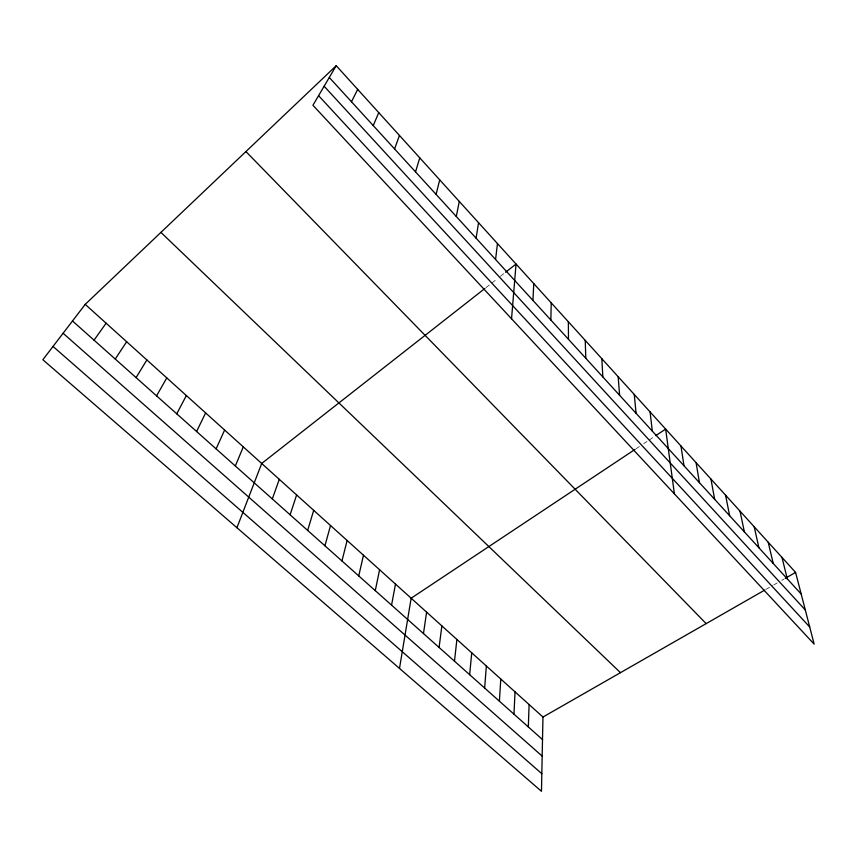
<?xml version="1.0" encoding="UTF-8"?>
<svg xmlns="http://www.w3.org/2000/svg" width="857" height="857" viewBox="0 0 857 857"><rect width="100%" height="100%" fill="white"/><g stroke="black" fill="none" stroke-linecap="round" stroke-linejoin="round"><path stroke-width="0.64" stroke-dasharray="4.29 3.21" d="M485.94 287.652L497.231 278.804M500.37 276.34L504.548 273.062M636.151 448.682L639.397 446.529M643.725 443.647L646.971 441.494M649.167 440.037L654.652 436.384M765.826 589.455L772.628 585.567M773.764 584.913L777.17 582.964M781.766 580.328L784.069 579.011"/><path stroke-width="1.29" d="M550.858 320.015L551.212 302.853M85.218 304.364L542.963 717.041L541.463 791.3L42.85 359.736L85.218 304.364L336.223 65.7L795.585 572.422L814.15 644.121L312.934 105.261L336.223 65.7M528.33 726.95L529.101 704.54M513.964 714.149L515.046 691.867M532.925 300.389L533.772 283.613M499.395 701.176L500.799 679.023M484.633 688.032L486.358 666.007M511.543 318.793L516.043 264.052L505.587 272.247M469.657 674.695L471.725 652.82M454.478 661.176L456.899 639.451M495.571 259.5L497.456 243.559M439.084 647.463L441.858 625.889M423.465 633.559L426.615 612.144M476.106 238.192L478.549 222.691M399.491 668.417L411.156 598.218L635.069 449.4M391.563 605.149L395.484 584.078M456.288 216.489L459.298 201.459M375.27 590.634L379.587 569.755M358.74 575.904L363.475 555.218M436.095 194.389L439.705 179.852M341.964 560.96L347.117 540.478M324.932 545.802L330.523 525.523M415.527 171.882L419.759 157.849M307.652 530.408L313.694 510.344M290.116 514.789L296.618 494.95M272.312 498.935L279.286 479.32M394.584 148.947L399.448 135.438M236.939 527.73L261.696 463.466L484.912 288.466M235.321 465.994L243.302 446.883M373.234 125.572L378.762 112.621M216.103 448.875L224.62 430.043M196.585 431.489L205.637 412.935M351.477 101.747L357.69 89.374M176.746 413.824L186.365 395.548M156.574 395.859L166.783 377.894M136.081 377.605L146.879 359.951M115.234 359.04L126.665 341.729M94.045 340.175L106.107 323.196M655.755 435.656L665.643 429.089L674.405 493.889M542.963 717.041L764.69 590.109M785.226 578.357L795.585 572.422M53.027 346.442L541.817 773.689M63.097 333.277L542.17 756.11M72.502 320.979L542.513 739.58M160.912 232.386L620.479 672.67M245.927 151.55L706.147 623.617M318.579 95.673L809.715 627.003M324.139 86.236L805.312 609.991M329.292 77.473L801.188 594.062M781.991 557.436L787.304 578.871M768.204 542.224L773.218 563.445M754.203 526.787L758.916 547.784M739.998 511.115L744.39 531.886M725.579 495.207L729.639 515.743M710.935 479.052L714.663 499.342M696.077 462.651L699.441 482.684M680.972 446.004L683.982 465.758M650.067 411.906L652.316 431.092M634.244 394.445L636.098 413.331M618.165 376.716L619.611 395.281M601.828 358.697L602.846 376.93M585.235 340.39L585.802 358.28M568.362 321.771L568.48 339.308"/></g></svg>
